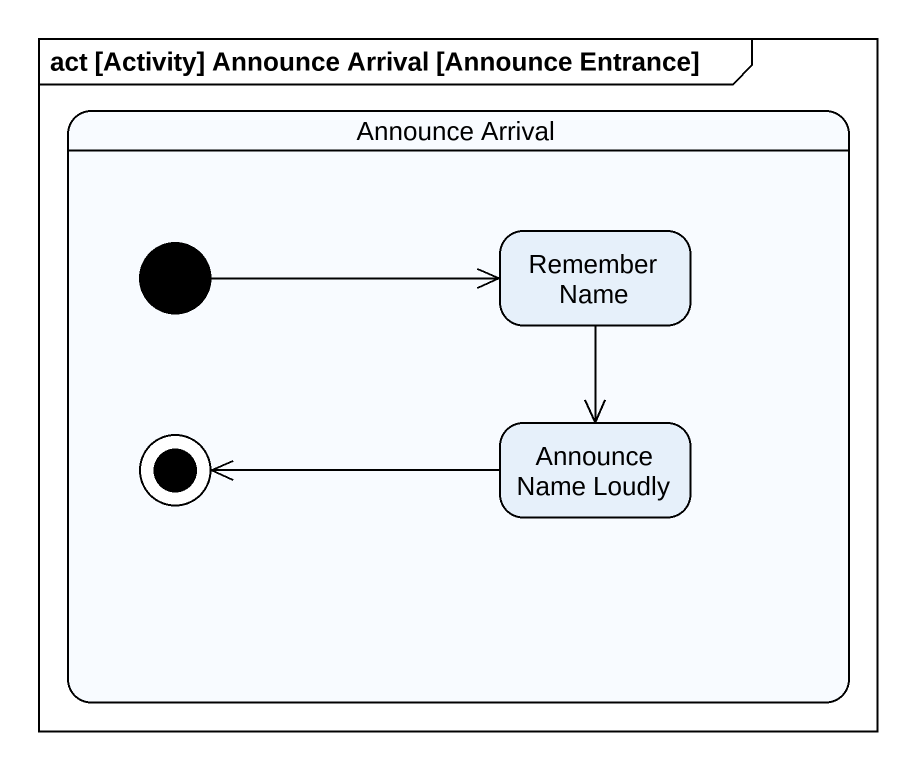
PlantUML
@startuml
mainframe act [Activity] Announce Arrival [Announce Entrance]
hide empty description
state "Announce Arrival" as Announce_Arrival {
  state "Remember Name" as Remember_Name
  state "Announce Name Loudly" as Announce_Name_Loudly
  [*] -right-> Remember_Name
  Announce_Name_Loudly -left-> [*]
}
Remember_Name --> Announce_Name_Loudly
@enduml
